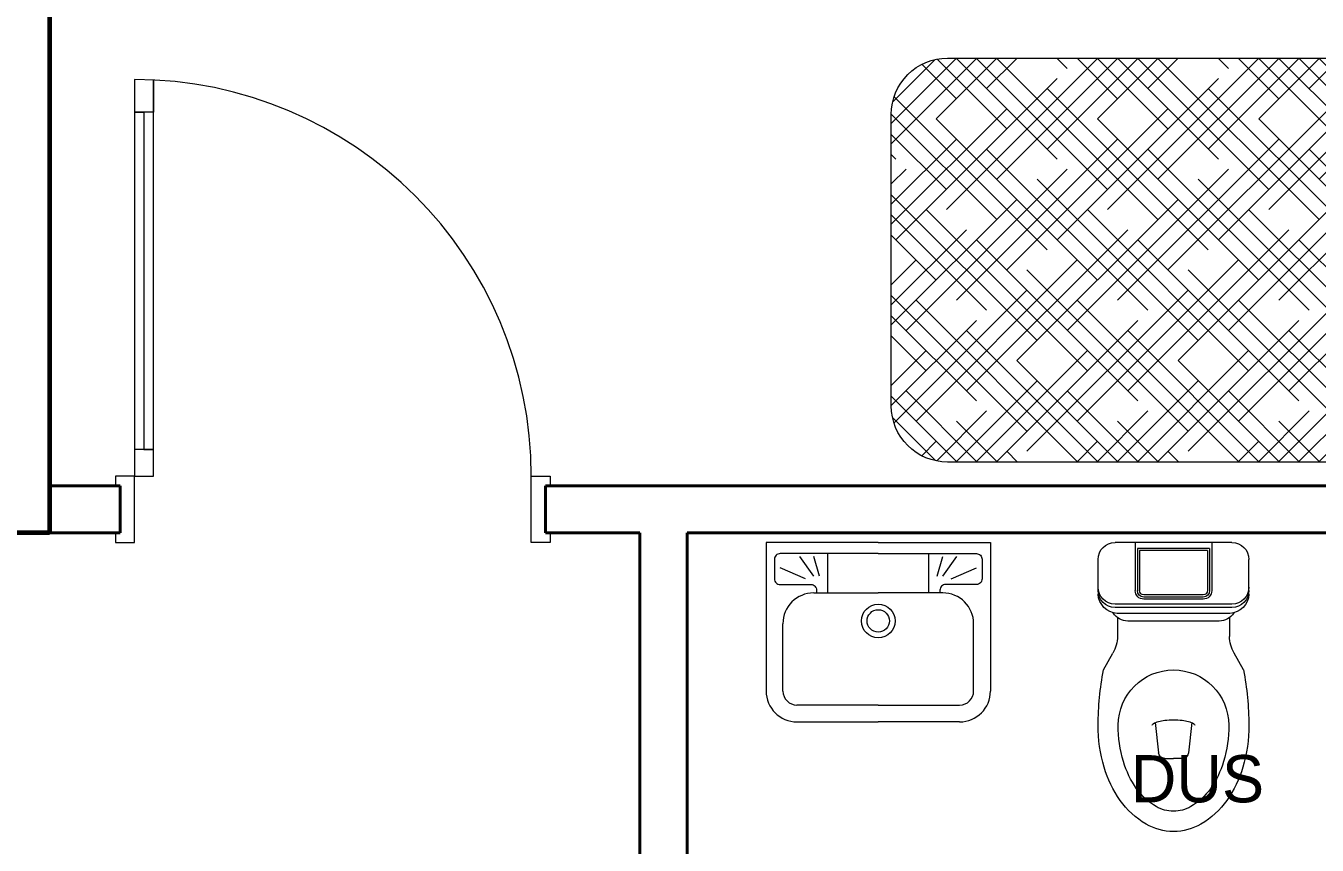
# Model space of a CAD drawing. Header units: millimetres. Extents: x 1393 to 3101, y -2944 to -480.
# Drawn here: x 2627.1 to 2900.4, y -2475.9 to -2302.4 of the extents above; entities that cross this region are included whole.
import ezdxf

# ---------------------------------------------------------------- set-up
doc = ezdxf.new("R2010")
doc.units = ezdxf.units.MM
for name, color, linetype, lineweight in [('DUVAR', 7, 'Continuous', 40), ('Kapı', 34, 'Continuous', 20), ('kolon', 1, 'Continuous', 40), ('TEFRİŞ_İÇ', 224, 'Continuous', 13), ('yazı', 253, 'Continuous', 20)]:
    doc.layers.add(name, color=color, linetype=linetype, lineweight=lineweight)
doc.styles.get("Standard").update_dxf_attribs({"font": 'EtrFont'})

# ---------------------------------------------------------------- blocks, each defined once
blk = doc.blocks.new('BERKLO1')
for p, q in [((-13.75, 0), (13.75, 0)), ((-9, 0), (-9, -11.344955)), ((9, 0), (9, -11.344955)), ((-8.5, -1.4109), (-8.5, -11.344955)), ((-8.5, -1.4109), (8.5, -1.4109)), ((-8, -1.9109), (-8, -11.344955)), ((-8, -1.9109), (8, -1.9109)), ((8, -1.9109), (8, -11.344955)), ((8.5, -1.4109), (8.5, -11.344955)), ((-17.75, -11.3), (-17.75, -4)), ((17.75, -11.3), (17.75, -4)), ((-13.75, -14.5), (13.75, -14.5)), ((-7, -12.344955), (7, -12.344955)), ((-7, -12.844955), (7, -12.844955)), ((-7, -13.344955), (7, -13.344955)), ((-13.75, -15.3), (13.75, -15.3)), ((-13.25, -16.7), (13.25, -16.7)), ((-13.185101, -17.673371), (-13.185101, -22.100331)), ((13.185101, -17.673371), (13.185101, -22.100331)), ((-10.75, -18.5), (10.75, -18.5)), ((-16.491451, -30), (-14.24393, -26.077785)), ((16.491451, -30), (14.24393, -26.077785)), ((-4.284202, -42.369924), (-3.557548, -49.461477)), ((4.284202, -42.369924), (3.557548, -49.461477)), ((-2.065361, -50.808576), (0, -50.808576)), ((2.065361, -50.808576), (0, -50.808576))]:
    blk.add_line(p, q)
at = {"flags": 128}
for points in [[(5.001641, -43, 0.262239), (4.798089, -42.638585, 0.074875), (3.536694, -42.112002, 0.035607), (2.05855, -41.85094, 0.025913), (0, -41.744182, 0.025913), (-2.05855, -41.85094, 0.035607), (-3.536694, -42.112002, 0.074875), (-4.798089, -42.638585, 0.262239), (-5.001641, -43, 0.262239)], [(-13, -43, 0.071629), (-11.767313, -51.560515, 0.083035), (-8.678076, -57.92779, 0.106719), (-4.057901, -62.152843, 0.132804), (0, -63.25, 0.132804)], [(0, -68, 0.132804), (6.45149, -66.255675, 0.106719), (12.551145, -60.67767, 0.083035), (16.324331, -52.900696, 0.071629), (17.75, -43, 0.071629)]]:
    blk.add_lwpolyline(points, format="xyb", dxfattribs=at)
for centre, radius, start, end in [((-13.75, -4), 4, 90, 180), ((13.75, -4), 4, 0, 90), ((-13.75, -10.5), 4, 180, 270), ((-13.75, -11.3), 4, 180, 270), ((-7, -11.344955), 2, 180, 270), ((-7, -11.344955), 1.5, 180, 270), ((-7, -11.344955), 1, 180, 270), ((7, -11.344955), 1, 270, 0), ((7, -11.344955), 1.5, 270, 0), ((7, -11.344955), 2, 270, 0), ((13.75, -10.5), 4, 270, 0), ((13.75, -11.3), 4, 270, 0), ((-12.91392, -11.865985), 4.845683, 183.607871, 266.022971), ((12.901478, -11.853623), 4.858893, 274.113285, 356.255874), ((-10.75, -14.5), 4, 211.597838, 270), ((10.75, -14.5), 4, 270, 328.402162), ((-21.185101, -22.100331), 8, 330.186282, 0), ((21.185101, -22.100331), 8, 180, 209.813718), ((61.064768, -44.069252), 78.822021, 169.717953, 179.222736), ((0, -43), 13, 0, 180), ((-61.06477, -44.069252), 78.822021, 0.777264, 10.282047), ((17.341014, -43), 35.091014, 180, 196.388168), ((-17.341014, -43), 30.341014, 343.611832, 0), ((-2.065361, -49.308576), 1.5, 185.850537, 270), ((2.065361, -49.308576), 1.5, 270, 354.149463), ((-8.815666, -45.507233), 21.454632, 324.625248, 343.611832), ((8.815666, -45.507233), 26.204632, 196.388168, 215.374752), ((3.416892, -49.340363), 19.583481, 215.374752, 239.740739), ((-3.416892, -49.340363), 14.833481, 300.259261, 324.625248), ((0, -55.197229), 8.052771, 270, 300.259261), ((0, -55.197229), 12.802771, 239.740739, 270)]:
    blk.add_arc(centre, radius, start, end)
blk = doc.blocks.new('LAV1')
for p, q in [((-0.25, 0.175), (-0.25, -0.15625)), ((0, 0.175), (-0.25, 0.175)), ((0, 0.175), (0.25, 0.175)), ((0.25, 0.175), (0.25, -0.15625)), ((-0.14375, 0.0625), (0, 0.0625)), ((0.14375, 0.0625), (0, 0.0625)), ((-0.2125, -0.15625), (-0.2125, -0.00625)), ((0.2125, -0.15625), (0.2125, -0.00625)), ((0, -0.1875), (-0.18125, -0.1875)), ((0, -0.1875), (0.18125, -0.1875)), ((-0.18125, -0.225), (0, -0.225)), ((0.18125, -0.225), (0, -0.225))]:
    blk.add_line(p, q)
at = {"flags": 128}
for points in [[(0, 0.15), (-0.21875, 0.15, 0.414214), (-0.23125, 0.1375), (-0.23125, 0.09375, 0.414214), (-0.21875, 0.08125), (-0.15, 0.08125, -0.414214), (-0.1375, 0.06875), (-0.1375, 0.0625)], [(0, 0.15), (0.21875, 0.15, -0.414214), (0.23125, 0.1375), (0.23125, 0.09375, -0.414214), (0.21875, 0.08125), (0.15, 0.08125, 0.414214), (0.1375, 0.06875), (0.1375, 0.0625)]]:
    blk.add_lwpolyline(points, format="xyb", dxfattribs=at)
for points in [[(-0.1125, 0.0625), (-0.1125, 0.15)], [(0.1125, 0.0625), (0.1125, 0.15)], [(-0.1625, 0.09375), (-0.21875, 0.11875)], [(-0.14375, 0.1), (-0.175, 0.14375)], [(-0.13125, 0.1), (-0.14375, 0.14375)], [(0.13125, 0.1), (0.14375, 0.14375)], [(0.14375, 0.1), (0.175, 0.14375)], [(0.1625, 0.09375), (0.21875, 0.11875)]]:
    blk.add_lwpolyline(points, dxfattribs=at)
for radius in [0.0375, 0.025]:
    blk.add_circle((0, 0), radius)
for centre, radius, start, end in [((-0.14375, -0.00625), 0.06875, 90, 180), ((0.14375, -0.00625), 0.06875, 0, 90), ((-0.18125, -0.15625), 0.06875, 180, 270), ((-0.18125, -0.15625), 0.03125, 180, 270), ((0.18125, -0.15625), 0.06875, 270, 0), ((0.18125, -0.15625), 0.03125, 270, 0)]:
    blk.add_arc(centre, radius, start, end)
blk = doc.blocks.new('YATAK_90')
at = {"layer": 'TEFRİŞ_İÇ'}
h = blk.add_hatch(dxfattribs=at)
h.set_pattern_fill('HOUND', color=51, scale=0.02, angle=315, style=0, pattern_type=2)
h.set_pattern_definition([(45, (-337.610665, -68.087708), (0.1122532015, 0.067351921), [0.508, -0.254]), (315, (-337.610665, -68.087708), (-0.1122532015, 0.067351921), [0.508, -0.254])])
h.paths.add_polyline_path([(0.3569, 0.4236), (0.3569, -0.4764), (-1.2931, -0.4764), (-1.3126, -0.4749), (-1.3317, -0.4703), (-1.3498, -0.4628), (-1.3665, -0.4525), (-1.3815, -0.4398), (-1.3942, -0.4249), (-1.4045, -0.4082), (-1.412, -0.39), (-1.4165, -0.371), (-1.4181, -0.3514), (-1.4181, 0.2986), (-1.4165, 0.3181), (-1.412, 0.3372), (-1.4045, 0.3553), (-1.3942, 0.3721), (-1.3815, 0.387), (-1.3665, 0.3997), (-1.3498, 0.41), (-1.3317, 0.4175), (-1.3126, 0.4221), (-1.2931, 0.4236)])
h.paths.add_polyline_path([(-0.0571, -0.0606), (-0.0561, -0.07), (-0.0526, -0.077), (-0.037, -0.0832), (-0.0226, -0.0895), (-0.0724, -0.2195), (-0.1054, -0.2688), (-0.1044, -0.2782), (-0.1009, -0.2852), (-0.0853, -0.2914), (-0.0154, -0.3222), (0.0236, -0.3366), (0.0339, -0.3428), (0.0565, -0.349), (0.0853, -0.3531), (0.112, -0.351), (0.1326, -0.3428), (0.1469, -0.3181), (0.1593, -0.2873), (0.2106, -0.1721), (0.26, -0.0652), (0.2661, -0.0549), (0.2743, -0.0343), (0.2826, -0.024), (0.2846, -0.0138), (0.2846, -0.0035), (0.2846, 0.0048), (0.2821, 0.0097), (0.2794, 0.0133), (0.2723, 0.0171), (0.2538, 0.015), (0.2492, 0.0143), (0.259, 0.0361), (0.3083, 0.143), (0.3145, 0.1533), (0.3227, 0.1739), (0.3309, 0.1842), (0.333, 0.1944), (0.333, 0.2047), (0.333, 0.213), (0.3305, 0.2179), (0.3278, 0.2215), (0.3206, 0.2253), (0.3021, 0.2232), (0.2898, 0.2212), (0.2672, 0.2315), (0.2508, 0.2417), (0.2323, 0.25), (0.2138, 0.2582), (0.1953, 0.2685), (0.1644, 0.2767), (0.1542, 0.2849), (0.1233, 0.3117), (0.1131, 0.3178), (0.0987, 0.3137), (0.0925, 0.3014), (0.0843, 0.2911), (0.0781, 0.2829), (0.0781, 0.2767), (0.076, 0.2673), (0.0719, 0.2302), (0.0514, 0.178), (0.0453, 0.1698), (-0.0241, -0.0113)])
at = {"layer": 'TEFRİŞ_İÇ', "linetype": 'Continuous'}
for p, q in [((0.1569, 0.8862), (0.5319, 0.8862)), ((0.1569, 0.4362), (0.1569, 0.8862)), ((0.5319, 0.8862), (0.5319, 0.4362)), ((0.5319, 0.4362), (0.1569, 0.4362)), ((0.2102, 0.1628), (0.1871, 0.1821)), ((0.2163, 0.1197), (0.2102, 0.1628))]:
    blk.add_line(p, q, dxfattribs=at)
at = {"layer": 'TEFRİŞ_İÇ', "linetype": 'Continuous', "flags": 128}
blk.add_lwpolyline([(-1.2931, 0.4236), (0.3569, 0.4236), (0.3569, -0.4764), (-1.2931, -0.4764, -0.414214), (-1.4181, -0.3514), (-1.4181, 0.2986, -0.414214)], format="xyb", close=True, dxfattribs=at)
for points in [[(0.5319, 0.4236), (0.5319, -0.4764), (0.3819, -0.4764), (0.3819, 0.4236)], [(0.0781, 0.2829), (0.0843, 0.2911), (0.0925, 0.3014), (0.0987, 0.3137), (0.1131, 0.3178), (0.1233, 0.3117), (0.1542, 0.2849), (0.1644, 0.2767), (0.1953, 0.2685), (0.2138, 0.2582), (0.2323, 0.25), (0.2508, 0.2417), (0.2672, 0.2315), (0.2898, 0.2212), (0.3021, 0.2232), (0.3206, 0.2253), (0.3278, 0.2215), (0.3305, 0.2179), (0.333, 0.213), (0.333, 0.2047), (0.333, 0.1944), (0.3309, 0.1842), (0.3227, 0.1739), (0.3145, 0.1533), (0.3083, 0.143), (0.259, 0.0361), (0.2076, -0.0791), (0.1953, -0.1099), (0.1809, -0.1346), (0.1603, -0.1428), (0.1336, -0.1449), (0.1048, -0.1408), (0.0822, -0.1346), (0.072, -0.1284), (0.0329, -0.114), (-0.037, -0.0832), (-0.0526, -0.077), (-0.0561, -0.07), (-0.0571, -0.0606), (-0.0241, -0.0113), (0.0453, 0.1698), (0.0514, 0.178), (0.0719, 0.2302), (0.076, 0.2673), (0.0781, 0.2767)], [(0.0298, 0.109), (0.036, 0.1172), (0.0442, 0.1275), (0.0503, 0.1398), (0.0647, 0.144), (0.075, 0.1378), (0.1058, 0.1111), (0.1161, 0.1028), (0.1469, 0.0946), (0.1654, 0.0843), (0.1839, 0.0761), (0.2024, 0.0679), (0.2189, 0.0576), (0.2415, 0.0473), (0.2538, 0.0494), (0.2723, 0.0514), (0.2794, 0.0477), (0.2821, 0.044), (0.2846, 0.0391), (0.2846, 0.0308), (0.2846, 0.0206), (0.2826, 0.0103), (0.2743, 0), (0.2661, -0.0206), (0.26, -0.0308), (0.2106, -0.1378), (0.1593, -0.253), (0.1469, -0.2838), (0.1326, -0.3085), (0.112, -0.3167), (0.0853, -0.3188), (0.0565, -0.3147), (0.0339, -0.3085), (0.0236, -0.3023), (-0.0154, -0.2879), (-0.0853, -0.2571), (-0.1009, -0.2509), (-0.1044, -0.2439), (-0.1054, -0.2344), (-0.0724, -0.1852), (-0.0031, -0.0041), (0.0031, 0.0041), (0.0236, 0.0563), (0.0277, 0.0934), (0.0298, 0.1028)]]:
    blk.add_lwpolyline(points, close=True, dxfattribs=at)
at = {"layer": 'TEFRİŞ_İÇ', "linetype": 'Continuous'}
blk.add_arc((0.0747, 0.1705), 0.1005, 316.5761, 9.3441, dxfattribs=at)
blk = doc.blocks.new('kapı_80')
at = {"layer": 'Kapı', "flags": 128}
for points in [[(761.729714, 523.313496), (761.729714, 523.323496), (761.709714, 523.323496), (761.709714, 523.313496), (761.609714, 523.313496), (761.609714, 523.323496), (761.589714, 523.323496), (761.589714, 523.313496), (761.589714, 523.283496), (761.609714, 523.283496), (761.709714, 523.283496), (761.729714, 523.283496)], [(761.729714, 522.413496), (761.729714, 522.403496), (761.709714, 522.403496), (761.709714, 522.413496), (761.609714, 522.413496), (761.609714, 522.403496), (761.589714, 522.403496), (761.589714, 522.413496), (761.589714, 522.443496), (761.609714, 522.443496), (761.709714, 522.443496), (761.729714, 522.443496)]]:
    blk.add_lwpolyline(points, close=True, dxfattribs=at)
blk.add_lwpolyline([(762.569714, 523.283496), (761.729714, 523.283496), (761.729714, 523.243496), (762.568738, 523.243496), (762.500515, 523.243496), (762.500515, 523.283496), (762.500515, 523.263496), (761.786435, 523.263496), (761.786435, 523.243496), (761.786435, 523.283496)], dxfattribs=at)
at = {"layer": 'Kapı'}
blk.add_arc((761.729714, 523.283496), 0.84, 270, 0, dxfattribs=at)

msp = doc.modelspace()

# ---------------------------------------------------------------- linework, layer by layer
at = {"layer": 'DUVAR', "color": 5}
for p, q in [((2632.053171, -2399.821931), (2647.053171, -2399.821931)), ((2647.053171, -2409.821931), (2647.053171, -2399.821931)), ((2737.053171, -2399.821931), (3002.053171, -2399.821931)), ((2737.053171, -2409.821931), (2737.053171, -2399.821931)), ((2632.053171, -2409.821931), (2647.053171, -2409.821931)), ((2737.053171, -2409.821931), (2757.053171, -2409.821931)), ((2757.053171, -2529.821931), (2757.053171, -2409.821931)), ((2767.053171, -2409.821931), (3002.053171, -2409.821931)), ((2767.053171, -2554.821931), (2767.053171, -2409.821931))]:
    msp.add_line(p, q, dxfattribs=at)
at = {"layer": 'kolon', "lineweight": 60, "flags": 128}
msp.add_lwpolyline([(2632.053171, -2409.821931), (2607.053171, -2409.821931), (2607.053171, -2259.821931), (2632.053171, -2259.821931), (2632.053171, -2409.821931)], dxfattribs=at)

# ---------------------------------------------------------------- block references
at = {"layer": 'Kapı', "xscale": 100, "yscale": 100, "zscale": 100, "rotation": 90}
msp.add_blockref('kapı_80', (54978.402725, -78570.793305), dxfattribs=at)
at = {"layer": 'TEFRİŞ_İÇ', "linetype": 'ByBlock', "xscale": 95, "yscale": 95, "zscale": 95}
msp.add_blockref('YATAK_90', (2944.98208, -2349.534125), dxfattribs=at)
at = {"layer": 'TEFRİŞ_İÇ', "linetype": 'Continuous'}
for name, p, xscale, yscale, zscale in [('LAV1', (2807.503574, -2428.446931), 95, 95, 95), ('BERKLO1', (2869.999947, -2411.821931), -0.9, 0.9, 0.9)]:
    msp.add_blockref(name, p, dxfattribs=dict(at, xscale=xscale, yscale=yscale, zscale=zscale))

# ---------------------------------------------------------------- texts
at = {"layer": 'yazı', "color": 1}
msp.add_text('DUS', height=10, rotation=360, dxfattribs=at).set_placement((2860.944707, -2466.851864))

doc.saveas('drawing.dxf')
